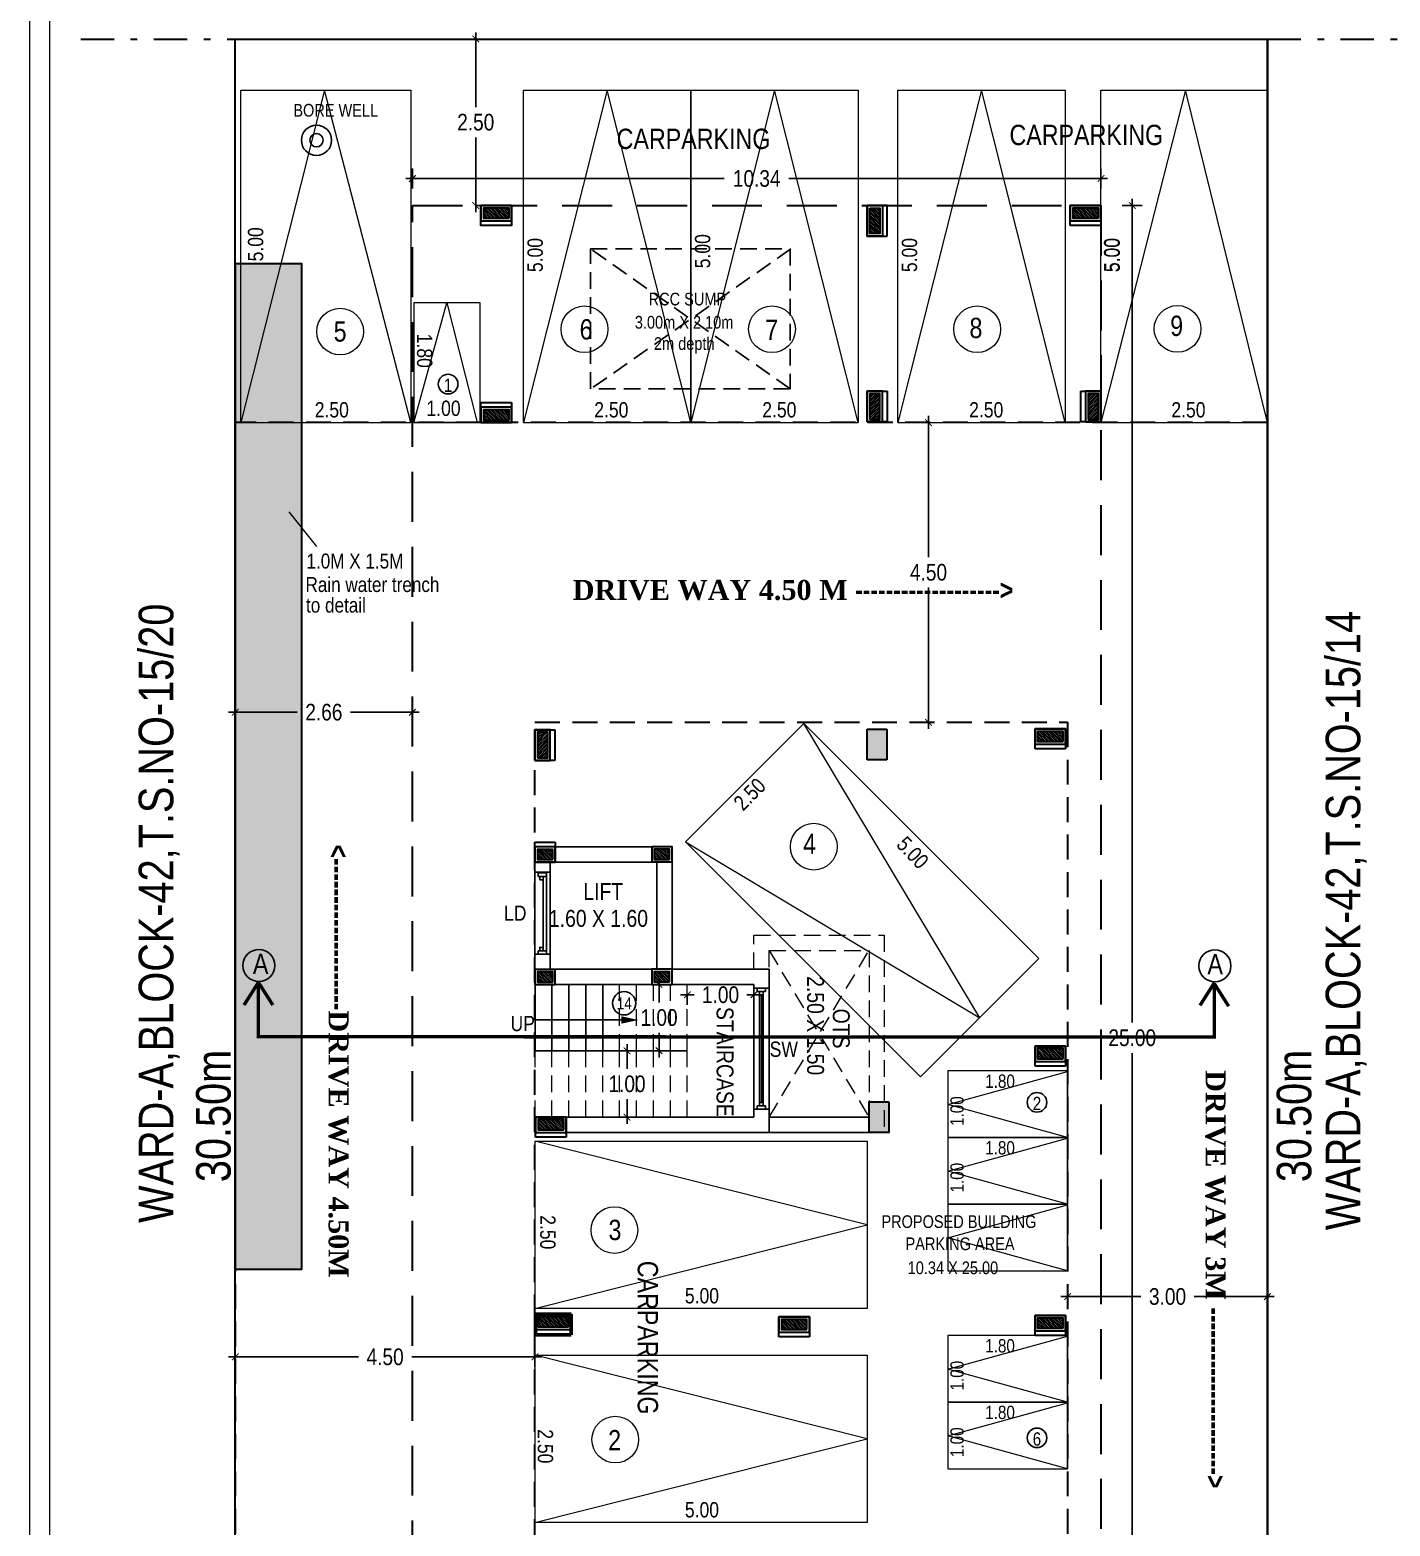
# Model space of a CAD drawing. Header units: metres. Extents: x 826 to 1433, y -826 to -586.
# Drawn here: x 1244.99 to 1265.41, y -811.96 to -789.49 of the extents above; entities that cross this region are included whole.
import ezdxf
from ezdxf.enums import TextEntityAlignment as Align

# ---------------------------------------------------------------- set-up
doc = ezdxf.new("R2010")
doc.units = ezdxf.units.M
for name, pattern in [('_AEC_GRIPS_LT_DASHDOT', [1, 0.5, -0.25, 0, -0.25]), ('CENTER', [2, 1.25, -0.25, 0.25, -0.25]), ('DASHED2', [0.375, 0.25, -0.125]), ('HIDDEN', [0.375, 0.25, -0.125])]:
    doc.linetypes.add(name, pattern=pattern)
for name, color, linetype, lineweight in [('_0', 7, 'Continuous', 5), ('FLOOR-STILT', 7, 'Continuous', 50), ('furn', 253, 'Continuous', 15), ('text', 7, 'Continuous', 25)]:
    doc.layers.add(name, color=color, linetype=linetype, lineweight=lineweight)
for name, color, linetype in [('col', 7, 'Continuous'), ('COLUMN', 255, 'Continuous'), ('wall', 2, 'Continuous')]:
    doc.layers.add(name, color=color, linetype=linetype)
doc.styles.get("Standard").update_dxf_attribs({"font": 'swissck.ttf'})
doc.styles.add('STYLE1', font='swissck.ttf', dxfattribs={"height": 0.3})
doc.styles.add('style5', font='swissck.ttf', dxfattribs={"height": 0.25})
doc.dimstyles.new('site plan', dxfattribs={"dimscale": 0, "dimtxt": 0.25, "dimasz": 0.1, "dimexe": 0.15, "dimexo": 0.5, "dimgap": 0.1, "dimtad": 0, "dimtih": 1, "dimtoh": 1, "dimzin": 0, "dimdsep": 46, "dimtxsty": 'style5', "dimblk": 'ARCHTICK', "dimcen": 0.09375, "dimdle": 0.1, "dimadec": 0, "dimazin": 0, "dimtfac": 1, "dimtofl": 0, "dimtmove": 2, "dimatfit": 3, "dimfxl": 0, "dimtolj": 1, "dimtzin": 0, "dimarcsym": 0})
doc.dimstyles.get("Standard").update_dxf_attribs({"dimtxt": 0.18, "dimasz": 0.18, "dimexe": 0.18, "dimexo": 0.0625, "dimgap": 0.09, "dimtad": 0, "dimtih": 1, "dimtoh": 1, "dimdec": 4, "dimzin": 0, "dimdsep": 46, "dimtxsty": 'Standard', "dimcen": 0.09, "dimadec": 0, "dimazin": 0, "dimtfac": 1, "dimtdec": 4, "dimtofl": 0, "dimtmove": 0, "dimatfit": 3, "dimfxl": 0, "dimtolj": 1, "dimtzin": 0, "dimarcsym": 0})

# ---------------------------------------------------------------- blocks, each defined once
blk = doc.blocks.new('_ArchTick')
at = {"color": 0, "lineweight": 0, "const_width": 0.15}
blk.add_lwpolyline([(-0.5, -0.5), (0.5, 0.5)], dxfattribs=at)
blk = doc.blocks.new('*D136')
at = {"layer": '_0', "color": 0, "lineweight": -2, "ltscale": 3}
for p, q in [((1254.434, -803.73), (1254.434, -804.099)), ((1254.434, -804.925), (1254.434, -804.556)), ((1254.434, -804.825), (1254.584, -804.825))]:
    blk.add_line(p, q, dxfattribs=at)
at = {"layer": '_0', "color": 0, "linetype": 'Continuous', "lineweight": -2, "ltscale": 3}
blk.add_line((1254.434, -803.83), (1254.584, -803.83), dxfattribs=at)
at = {"layer": 'DEFPOINTS', "color": 0, "ltscale": 3}
for p in [(1254.35, -803.83), (1254.434, -803.83), (1254.35, -804.825)]:
    blk.add_point(p, dxfattribs=at)
at = {"layer": '_0', "color": 0, "lineweight": -2, "ltscale": 3, "xscale": 0.1, "yscale": 0.1, "zscale": 0.1}
for p, rotation in [((1254.434, -803.83), 90), ((1254.434, -804.825), 270)]:
    blk.add_blockref('_ArchTick', p, dxfattribs=dict(at, rotation=rotation))
at = {"layer": '_0', "color": 0, "ltscale": 3, "insert": (1254.434, -804.328), "char_height": 0.25, "attachment_point": 5, "style": 'style5'}
blk.add_mtext('\\A1;1.00', dxfattribs=at)
blk = doc.blocks.new('*D137')
at = {"layer": '_0', "color": 0, "linetype": 'Continuous', "lineweight": -2, "ltscale": 3}
blk.add_line((1253.953, -804.825), (1253.803, -804.825), dxfattribs=at)
at = {"layer": '_0', "color": 0, "lineweight": -2, "ltscale": 3}
for p, q in [((1253.953, -804.725), (1253.953, -805.095)), ((1253.953, -805.921), (1253.953, -805.552)), ((1253.953, -805.821), (1253.803, -805.821))]:
    blk.add_line(p, q, dxfattribs=at)
at = {"layer": 'DEFPOINTS', "color": 0, "ltscale": 3}
for p in [(1253.953, -804.825), (1254.096, -804.825), (1254.096, -805.821)]:
    blk.add_point(p, dxfattribs=at)
at = {"layer": '_0', "color": 0, "lineweight": -2, "ltscale": 3, "xscale": 0.1, "yscale": 0.1, "zscale": 0.1}
for p, rotation in [((1253.953, -804.825), 90), ((1253.953, -805.821), 270)]:
    blk.add_blockref('_ArchTick', p, dxfattribs=dict(at, rotation=rotation))
at = {"layer": '_0', "color": 0, "ltscale": 3, "insert": (1253.953, -805.323), "char_height": 0.25, "attachment_point": 5, "style": 'style5'}
blk.add_mtext('\\A1;1.00', dxfattribs=at)
blk = doc.blocks.new('*D138')
at = {"layer": '_0', "color": 0, "lineweight": -2, "ltscale": 3}
for p, q in [((1254.758, -803.985), (1254.963, -803.985)), ((1254.858, -803.985), (1254.858, -804.135)), ((1255.957, -803.985), (1255.752, -803.985))]:
    blk.add_line(p, q, dxfattribs=at)
at = {"layer": '_0', "color": 0, "linetype": 'Continuous', "lineweight": -2, "ltscale": 3}
blk.add_line((1255.857, -803.985), (1255.857, -804.135), dxfattribs=at)
at = {"layer": 'DEFPOINTS', "color": 0, "ltscale": 3}
for p in [(1254.858, -803.83), (1255.857, -803.83), (1255.857, -803.985)]:
    blk.add_point(p, dxfattribs=at)
at = {"layer": '_0', "color": 0, "lineweight": -2, "ltscale": 3, "xscale": 0.1, "yscale": 0.1, "zscale": 0.1, "rotation": 180}
blk.add_blockref('_ArchTick', (1254.858, -803.985), dxfattribs=at)
at = {"layer": '_0', "color": 0, "lineweight": -2, "ltscale": 3, "xscale": 0.1, "yscale": 0.1, "zscale": 0.1}
blk.add_blockref('_ArchTick', (1255.857, -803.985), dxfattribs=at)
at = {"layer": '_0', "color": 0, "ltscale": 3, "insert": (1255.357, -803.985), "char_height": 0.25, "attachment_point": 5, "style": 'style5'}
blk.add_mtext('\\A1;1.00', dxfattribs=at)
blk = doc.blocks.new('*D139')
at = {"layer": '_0', "color": 0, "lineweight": -2, "ltscale": 3}
for p, q in [((1250.73, -791.877), (1250.73, -791.577)), ((1250.63, -791.727), (1255.414, -791.727)), ((1261.17, -791.727), (1256.385, -791.727))]:
    blk.add_line(p, q, dxfattribs=at)
at = {"layer": '_0', "color": 0, "linetype": 'Continuous', "lineweight": -2, "ltscale": 3}
blk.add_line((1261.07, -791.877), (1261.07, -791.577), dxfattribs=at)
at = {"layer": 'DEFPOINTS', "color": 0, "ltscale": 3}
for p in [(1261.07, -791.727), (1250.73, -792.131), (1261.07, -792.131)]:
    blk.add_point(p, dxfattribs=at)
at = {"layer": '_0', "color": 0, "lineweight": -2, "ltscale": 3, "xscale": 0.1, "yscale": 0.1, "zscale": 0.1, "rotation": 180}
blk.add_blockref('_ArchTick', (1250.73, -791.727), dxfattribs=at)
at = {"layer": '_0', "color": 0, "lineweight": -2, "ltscale": 3, "xscale": 0.1, "yscale": 0.1, "zscale": 0.1}
blk.add_blockref('_ArchTick', (1261.07, -791.727), dxfattribs=at)
at = {"layer": '_0', "color": 0, "ltscale": 3, "insert": (1255.9, -791.727), "char_height": 0.25, "attachment_point": 5, "style": 'style5'}
blk.add_mtext('\\A1;10.34', dxfattribs=at)
blk = doc.blocks.new('*D140')
at = {"layer": '_0', "color": 0, "lineweight": -2, "ltscale": 3}
for p, q in [((1251.681, -789.531), (1251.681, -790.652)), ((1251.681, -792.231), (1251.681, -791.11)), ((1251.681, -792.131), (1251.831, -792.131))]:
    blk.add_line(p, q, dxfattribs=at)
at = {"layer": '_0', "color": 0, "linetype": 'Continuous', "lineweight": -2, "ltscale": 3}
blk.add_line((1251.681, -789.631), (1251.831, -789.631), dxfattribs=at)
at = {"layer": 'DEFPOINTS', "color": 0, "ltscale": 3}
for p in [(1251.608, -789.631), (1251.681, -789.631), (1251.608, -792.131)]:
    blk.add_point(p, dxfattribs=at)
at = {"layer": '_0', "color": 0, "lineweight": -2, "ltscale": 3, "xscale": 0.1, "yscale": 0.1, "zscale": 0.1}
for p, rotation in [((1251.681, -789.631), 90), ((1251.681, -792.131), 270)]:
    blk.add_blockref('_ArchTick', p, dxfattribs=dict(at, rotation=rotation))
at = {"layer": '_0', "color": 0, "ltscale": 3, "insert": (1251.681, -790.881), "char_height": 0.25, "attachment_point": 5, "style": 'style5'}
blk.add_mtext('\\A1;2.50', dxfattribs=at)
blk = doc.blocks.new('*D141')
at = {"layer": '_0', "color": 0, "lineweight": -2, "ltscale": 3}
for p, q in [((1261.39, -792.131), (1261.69, -792.131)), ((1261.54, -792.031), (1261.54, -804.402)), ((1261.54, -817.231), (1261.54, -804.86))]:
    blk.add_line(p, q, dxfattribs=at)
at = {"layer": '_0', "color": 0, "linetype": 'Continuous', "lineweight": -2, "ltscale": 3}
blk.add_line((1261.39, -817.131), (1261.69, -817.131), dxfattribs=at)
at = {"layer": 'DEFPOINTS', "color": 0, "ltscale": 3}
for p in [(1261.07, -792.131), (1261.07, -817.131), (1261.54, -817.131)]:
    blk.add_point(p, dxfattribs=at)
at = {"layer": '_0', "color": 0, "lineweight": -2, "ltscale": 3, "xscale": 0.1, "yscale": 0.1, "zscale": 0.1}
for p, rotation in [((1261.54, -792.131), 90), ((1261.54, -817.131), 270)]:
    blk.add_blockref('_ArchTick', p, dxfattribs=dict(at, rotation=rotation))
at = {"layer": '_0', "color": 0, "ltscale": 3, "insert": (1261.54, -804.631), "char_height": 0.25, "attachment_point": 5, "style": 'style5'}
blk.add_mtext('\\A1;25.00', dxfattribs=at)
blk = doc.blocks.new('*D142')
at = {"layer": '_0', "color": 0, "linetype": 'Continuous', "lineweight": -2, "ltscale": 3}
blk.add_line((1258.48, -795.391), (1258.33, -795.391), dxfattribs=at)
at = {"layer": '_0', "color": 0, "lineweight": -2, "ltscale": 3}
for p, q in [((1258.48, -795.291), (1258.48, -797.413)), ((1258.48, -799.991), (1258.48, -797.87)), ((1258.48, -799.891), (1258.33, -799.891))]:
    blk.add_line(p, q, dxfattribs=at)
at = {"layer": 'DEFPOINTS', "color": 0, "ltscale": 3}
for p in [(1258.48, -795.391), (1258.621, -795.391), (1258.621, -799.891)]:
    blk.add_point(p, dxfattribs=at)
at = {"layer": '_0', "color": 0, "lineweight": -2, "ltscale": 3, "xscale": 0.1, "yscale": 0.1, "zscale": 0.1}
for p, rotation in [((1258.48, -795.391), 90), ((1258.48, -799.891), 270)]:
    blk.add_blockref('_ArchTick', p, dxfattribs=dict(at, rotation=rotation))
at = {"layer": '_0', "color": 0, "ltscale": 3, "insert": (1258.48, -797.641), "char_height": 0.25, "attachment_point": 5, "style": 'style5'}
blk.add_mtext('\\A1;4.50', dxfattribs=at)
blk = doc.blocks.new('*D143')
at = {"layer": '_0', "color": 0, "lineweight": -2, "ltscale": 3}
for p, q in [((1248.07, -809.573), (1248.07, -809.273)), ((1247.97, -809.423), (1249.919, -809.423)), ((1252.67, -809.423), (1250.72, -809.423))]:
    blk.add_line(p, q, dxfattribs=at)
at = {"layer": '_0', "color": 0, "linetype": 'Continuous', "lineweight": -2, "ltscale": 3}
blk.add_line((1252.57, -809.573), (1252.57, -809.273), dxfattribs=at)
at = {"layer": 'DEFPOINTS', "color": 0, "ltscale": 3}
for p in [(1252.57, -809.423), (1248.07, -810.22), (1252.57, -810.22)]:
    blk.add_point(p, dxfattribs=at)
at = {"layer": '_0', "color": 0, "lineweight": -2, "ltscale": 3, "xscale": 0.1, "yscale": 0.1, "zscale": 0.1, "rotation": 180}
blk.add_blockref('_ArchTick', (1248.07, -809.423), dxfattribs=at)
at = {"layer": '_0', "color": 0, "lineweight": -2, "ltscale": 3, "xscale": 0.1, "yscale": 0.1, "zscale": 0.1}
blk.add_blockref('_ArchTick', (1252.57, -809.423), dxfattribs=at)
at = {"layer": '_0', "color": 0, "ltscale": 3, "insert": (1250.32, -809.423), "char_height": 0.25, "attachment_point": 5, "style": 'style5'}
blk.add_mtext('\\A1;4.50', dxfattribs=at)
blk = doc.blocks.new('*D144')
at = {"layer": '_0', "color": 0, "lineweight": -2, "ltscale": 3}
for p, q in [((1260.57, -808.367), (1260.57, -808.667)), ((1260.47, -808.517), (1261.671, -808.517)), ((1263.67, -808.517), (1262.468, -808.517))]:
    blk.add_line(p, q, dxfattribs=at)
at = {"layer": '_0', "color": 0, "linetype": 'Continuous', "lineweight": -2, "ltscale": 3}
blk.add_line((1263.57, -808.367), (1263.57, -808.667), dxfattribs=at)
at = {"layer": 'DEFPOINTS', "color": 0, "ltscale": 3}
for p in [(1260.57, -808.086), (1263.57, -808.086), (1263.57, -808.517)]:
    blk.add_point(p, dxfattribs=at)
at = {"layer": '_0', "color": 0, "lineweight": -2, "ltscale": 3, "xscale": 0.1, "yscale": 0.1, "zscale": 0.1, "rotation": 180}
blk.add_blockref('_ArchTick', (1260.57, -808.517), dxfattribs=at)
at = {"layer": '_0', "color": 0, "lineweight": -2, "ltscale": 3, "xscale": 0.1, "yscale": 0.1, "zscale": 0.1}
blk.add_blockref('_ArchTick', (1263.57, -808.517), dxfattribs=at)
at = {"layer": '_0', "color": 0, "ltscale": 3, "insert": (1262.07, -808.517), "char_height": 0.25, "attachment_point": 5, "style": 'style5'}
blk.add_mtext('\\A1;3.00', dxfattribs=at)
blk = doc.blocks.new('*D145')
at = {"layer": '_0', "color": 0, "linetype": 'Continuous', "lineweight": -2, "ltscale": 3}
blk.add_line((1248.07, -799.741), (1248.07, -799.591), dxfattribs=at)
at = {"layer": '_0', "color": 0, "lineweight": -2, "ltscale": 3}
for p, q in [((1250.73, -799.741), (1250.73, -799.591)), ((1247.97, -799.741), (1249, -799.741)), ((1250.83, -799.741), (1249.799, -799.741))]:
    blk.add_line(p, q, dxfattribs=at)
at = {"layer": 'DEFPOINTS', "color": 0, "ltscale": 3}
for p in [(1248.07, -799.741), (1248.07, -799.885), (1250.73, -799.885)]:
    blk.add_point(p, dxfattribs=at)
at = {"layer": '_0', "color": 0, "lineweight": -2, "ltscale": 3, "xscale": 0.1, "yscale": 0.1, "zscale": 0.1, "rotation": 180}
blk.add_blockref('_ArchTick', (1248.07, -799.741), dxfattribs=at)
at = {"layer": '_0', "color": 0, "lineweight": -2, "ltscale": 3, "xscale": 0.1, "yscale": 0.1, "zscale": 0.1}
blk.add_blockref('_ArchTick', (1250.73, -799.741), dxfattribs=at)
at = {"layer": '_0', "color": 0, "ltscale": 3, "insert": (1249.4, -799.741), "char_height": 0.25, "attachment_point": 5, "style": 'style5'}
blk.add_mtext('\\A1;2.66', dxfattribs=at)

msp = doc.modelspace()

# ---------------------------------------------------------------- hatches: boundary and pattern name
at = {"lineweight": 18}
h = msp.add_hatch(dxfattribs=at)
h.set_pattern_fill('ANSI31', scale=0.153333, angle=90, style=0)
h.set_pattern_definition([(135, (1517.012007, -807.25663), (-0.01355288, -0.01355288), [])])
h.paths.add_polyline_path([(1252.18144, -792.32285), (1252.18144, -792.16951), (1251.79811, -792.16951), (1251.79811, -792.32285)])
h = msp.add_hatch(dxfattribs=at)
h.set_pattern_fill('ANSI31', scale=6, style=0)
h.set_pattern_definition([(315, (1242.664324, -527.338959), (-0.01355288, -0.01355288), [])])
h.paths.add_polyline_path([(1257.59811, -792.16952), (1257.75144, -792.16952), (1257.75144, -792.55286), (1257.59811, -792.55286)])
h = msp.add_hatch(dxfattribs=at)
h.set_pattern_fill('ANSI31', scale=0.153333, angle=90, style=0)
h.set_pattern_definition([(135, (1525.86178, -807.25663), (-0.01355288, -0.01355288), [])])
h.paths.add_polyline_path([(1261.03121, -792.32285), (1261.03121, -792.16951), (1260.64788, -792.16951), (1260.64788, -792.32285)])
at = {"ltscale": 3}
h = msp.add_hatch(dxfattribs=at)
h.set_pattern_fill('HONEY', scale=0.05)
h.set_pattern_definition([(0, (544.21507, -66.40523), (0.238125, 0.137481532), [0.15875, -0.3175]), (120, (544.21507, -66.40523), (-0.238125, 0.137481533), [0.15875, -0.3175]), (60, (544.21507, -66.40523), (5e-10, 0.274963065), [-0.3175, 0.15875])])
h.paths.add_polyline_path([(1249.07013, -793.00486), (1248.07013, -793.00486), (1248.07013, -808.10626), (1249.07013, -808.10626)])
at = {"lineweight": 18}
h = msp.add_hatch(dxfattribs=at)
h.set_pattern_fill('ANSI31', scale=0.153333, style=0)
h.set_pattern_definition([(45, (1242.664324, -1060.1734), (-0.01355288, 0.01355288), [])])
h.paths.add_polyline_path([(1257.59811, -795.34283), (1257.75144, -795.34283), (1257.75144, -794.9595), (1257.59811, -794.9595)])
h = msp.add_hatch(dxfattribs=at)
h.set_pattern_fill('ANSI31', scale=0.153333, style=0)
h.set_pattern_definition([(45, (1245.944109, -1060.1734), (-0.01355288, 0.01355288), [])])
h.paths.add_polyline_path([(1260.87789, -795.34283), (1261.03123, -795.34283), (1261.03123, -794.9595), (1260.87789, -794.9595)])
h = msp.add_hatch(dxfattribs=at)
h.set_pattern_fill('ANSI31', scale=0.153333, angle=90, style=0)
h.set_pattern_definition([(135, (1517.012007, -810.28663), (-0.01355288, -0.01355288), [])])
h.paths.add_polyline_path([(1252.18144, -795.35285), (1252.18144, -795.19951), (1251.79811, -795.19951), (1251.79811, -795.35285)])
h = msp.add_hatch(dxfattribs=at)
h.set_pattern_fill('ANSI31', scale=0.153333, style=0)
h.set_pattern_definition([(45, (1237.674196, -1065.256638), (-0.01355288, 0.01355288), [])])
h.paths.add_polyline_path([(1252.60798, -800.42607), (1252.76131, -800.42607), (1252.76131, -800.04274), (1252.60798, -800.04274)])
h = msp.add_hatch(dxfattribs=at)
h.set_pattern_fill('ANSI31', scale=0.153333, angle=90, style=0)
h.set_pattern_definition([(135, (1525.331995, -815.11663), (-0.01355288, -0.01355288), [])])
h.paths.add_polyline_path([(1260.50143, -800.18285), (1260.50143, -800.02951), (1260.1181, -800.02951), (1260.1181, -800.18285)])
h = msp.add_hatch(dxfattribs=at)
h.set_pattern_fill('ANSI31', scale=0.1524, angle=90, style=0)
h.set_pattern_definition([(135, (1516.054906, -816.795967), (-0.0134703842, -0.0134703842), [])])
h.paths.add_polyline_path([(1252.60775, -801.95308), (1252.83635, -801.95308), (1252.83635, -801.80068), (1252.60775, -801.80068)])
h = msp.add_hatch(dxfattribs=at)
h.set_pattern_fill('ANSI31', scale=0.1524, angle=90, style=0)
h.set_pattern_definition([(135, (1517.810116, -816.79456), (-0.0134703842, -0.0134703842), [])])
h.paths.add_polyline_path([(1254.36296, -801.95168), (1254.59156, -801.95168), (1254.59156, -801.79928), (1254.36296, -801.79928)])
h = msp.add_hatch(dxfattribs=at)
h.set_pattern_fill('ANSI31', scale=0.1524, angle=90, style=0)
h.set_pattern_definition([(135, (1516.0549, -818.635974), (-0.0134703842, -0.0134703842), [])])
h.paths.add_polyline_path([(1252.60775, -803.79309), (1252.83635, -803.79309), (1252.83635, -803.64069), (1252.60775, -803.64069)])
h = msp.add_hatch(dxfattribs=at)
h.set_pattern_fill('ANSI31', scale=0.1524, angle=90, style=0)
h.set_pattern_definition([(135, (1517.81011, -818.634567), (-0.0134703842, -0.0134703842), [])])
h.paths.add_polyline_path([(1254.36296, -803.79168), (1254.59156, -803.79168), (1254.59156, -803.63928), (1254.36296, -803.63928)])
h = msp.add_hatch(dxfattribs=at)
h.set_pattern_fill('ANSI31', scale=0.153333, angle=90, style=0)
h.set_pattern_definition([(135, (1525.331995, -819.88063), (-0.01355288, -0.01355288), [])])
h.paths.add_polyline_path([(1260.50143, -804.94685), (1260.50143, -804.79351), (1260.1181, -804.79351), (1260.1181, -804.94685)])
h = msp.add_hatch(dxfattribs=at)
h.set_pattern_fill('ANSI31', scale=0.153333, angle=90, style=0)
h.set_pattern_definition([(135, (1517.832017, -820.946642), (-0.01355288, -0.01355288), [])])
h.paths.add_polyline_path([(1253.00145, -806.01286), (1253.00145, -805.85952), (1252.61812, -805.85952), (1252.61812, -806.01286)])
h = msp.add_hatch(dxfattribs=at)
h.set_pattern_fill('ANSI31', scale=0.153333, angle=90, style=0)
h.set_pattern_definition([(135, (1517.908683, -823.906642), (-0.01355288, -0.01355288), [])])
h.paths.add_polyline_path([(1252.61812, -808.81952), (1252.61812, -808.97286), (1253.07445, -808.97286), (1253.07445, -808.81952)])
h = msp.add_hatch(dxfattribs=at)
h.set_pattern_fill('ANSI31', scale=0.153333, angle=90, style=0)
h.set_pattern_definition([(135, (1521.485005, -823.946642), (-0.01355288, -0.01355288), [])])
h.paths.add_polyline_path([(1256.65444, -809.01286), (1256.65444, -808.85952), (1256.27111, -808.85952), (1256.27111, -809.01286)])
h = msp.add_hatch(dxfattribs=at)
h.set_pattern_fill('ANSI31', scale=0.153333, angle=90, style=0)
h.set_pattern_definition([(135, (1525.331995, -823.926642), (-0.01355288, -0.01355288), [])])
h.paths.add_polyline_path([(1260.50143, -808.99286), (1260.50143, -808.83952), (1260.1181, -808.83952), (1260.1181, -808.99286)])
at = {"layer": 'COLUMN', "ltscale": 3}
for points in [[(1257.5567, -799.99467), (1257.5567, -800.45466), (1257.8567, -800.45466), (1257.8567, -799.99467)], [(1257.58675, -805.59115), (1257.58675, -806.05114), (1257.88675, -806.05114), (1257.88675, -805.59115)]]:
    msp.add_hatch(color=7, dxfattribs=at).paths.add_polyline_path(points)

# ---------------------------------------------------------------- linework, layer by layer
at = {"color": 7, "linetype": '_AEC_GRIPS_LT_DASHDOT', "lineweight": 30}
for p, q in [((1245.74868, -789.63118), (1248.06977, -789.63118)), ((1263.56978, -789.63118), (1266.27308, -789.63118))]:
    msp.add_line(p, q, dxfattribs=at)
at = {"color": 7, "lineweight": 30, "ltscale": 3}
for p, q in [((1260.60956, -792.13118), (1261.06956, -792.13118)), ((1260.60956, -792.43118), (1260.60956, -792.13118)), ((1261.06956, -792.13118), (1261.06956, -792.43118)), ((1261.06956, -792.43118), (1260.60956, -792.43118)), ((1257.55977, -795.38118), (1257.55977, -794.92118)), ((1257.55977, -794.92118), (1257.85977, -794.92118)), ((1257.85977, -794.92118), (1257.85977, -795.38118)), ((1260.76956, -795.38118), (1260.76956, -794.92118)), ((1260.76956, -794.92118), (1261.06956, -794.92118)), ((1261.06956, -794.92118), (1261.06956, -795.38118)), ((1251.75979, -795.09118), (1252.21979, -795.09118)), ((1251.75979, -795.39118), (1251.75979, -795.09118)), ((1252.21979, -795.09118), (1252.21979, -795.39118)), ((1252.21979, -795.39118), (1251.75979, -795.39118)), ((1257.85977, -795.38118), (1257.55977, -795.38118)), ((1261.06956, -795.38118), (1260.76956, -795.38118)), ((1252.56965, -800.46442), (1252.56965, -800.00442)), ((1252.56965, -800.00442), (1252.86965, -800.00442)), ((1252.86965, -800.00442), (1252.86965, -800.46442)), ((1260.07977, -799.99118), (1260.53977, -799.99118)), ((1260.07977, -800.29118), (1260.07977, -799.99118)), ((1260.53977, -799.99118), (1260.53977, -800.29118)), ((1260.53977, -800.29118), (1260.07977, -800.29118)), ((1252.86965, -800.46442), (1252.56965, -800.46442)), ((1252.56966, -801.69118), (1252.87445, -801.69118)), ((1252.56966, -801.99118), (1252.56966, -801.69118)), ((1252.87445, -801.69118), (1252.87445, -801.99118)), ((1252.87445, -801.99118), (1252.56966, -801.99118)), ((1260.07977, -804.75518), (1260.53977, -804.75518)), ((1260.07977, -805.05518), (1260.07977, -804.75518)), ((1260.53977, -804.75518), (1260.53977, -805.05518)), ((1260.53977, -805.05518), (1260.07977, -805.05518)), ((1252.5798, -805.82119), (1253.0398, -805.82119)), ((1252.5798, -806.12119), (1252.5798, -805.82119)), ((1253.0398, -805.82119), (1253.0398, -806.12119)), ((1253.0398, -806.12119), (1252.5798, -806.12119)), ((1256.23278, -808.82119), (1256.69278, -808.82119)), ((1256.23278, -809.12119), (1256.23278, -808.82119)), ((1256.69278, -808.82119), (1256.69278, -809.12119)), ((1260.07977, -808.80119), (1260.53977, -808.80119)), ((1260.07977, -809.10119), (1260.07977, -808.80119)), ((1260.53977, -808.80119), (1260.53977, -809.10119)), ((1260.53977, -809.10119), (1260.07977, -809.10119)), ((1256.69278, -809.12119), (1256.23278, -809.12119))]:
    msp.add_line(p, q, dxfattribs=at)
at = {"color": 7, "linetype": 'DASHED2'}
for p, q in [((1256.40291, -794.883), (1253.40291, -792.783)), ((1256.41291, -792.783), (1253.41291, -794.883))]:
    msp.add_line(p, q, dxfattribs=at)
at = {"color": 7}
for p, q in [((1252.57105, -802.1452), (1252.79965, -802.1452)), ((1252.80264, -803.3752), (1252.57404, -803.3752)), ((1252.57207, -804.82549), (1252.57207, -803.82978)), ((1252.82607, -804.82549), (1252.82607, -803.82978)), ((1253.08007, -804.82549), (1253.08007, -803.82978)), ((1253.33407, -804.82549), (1253.33407, -803.82978)), ((1253.58807, -804.82549), (1253.58807, -803.82978))]:
    msp.add_line(p, q, dxfattribs=at)
at = {"color": 7, "linetype": 'HIDDEN', "lineweight": 20}
for p, q in [((1256.08677, -803.32118), (1257.58678, -805.82118)), ((1256.08677, -805.82119), (1257.58677, -803.32118)), ((1253.84207, -804.82549), (1253.84207, -803.82978)), ((1254.09607, -804.82549), (1254.09607, -803.82978)), ((1254.35007, -804.82549), (1254.35007, -803.82978)), ((1254.60407, -804.82549), (1254.60407, -803.82978)), ((1254.85807, -804.82549), (1254.85807, -803.82978)), ((1252.57207, -805.82119), (1252.57207, -804.82549)), ((1252.82607, -805.82119), (1252.82607, -804.82549)), ((1253.08007, -805.82119), (1253.08007, -804.82549)), ((1253.33407, -805.82119), (1253.33407, -804.82549)), ((1253.58807, -805.82119), (1253.58807, -804.82549)), ((1253.84207, -805.82119), (1253.84207, -804.82549)), ((1254.09607, -805.82119), (1254.09607, -804.82549)), ((1254.35007, -805.82119), (1254.35007, -804.82549)), ((1254.60407, -805.82119), (1254.60407, -804.82549)), ((1254.85807, -805.82119), (1254.85807, -804.82549))]:
    msp.add_line(p, q, dxfattribs=at)
at = {"color": 7, "ltscale": 3}
for p, q in [((1254.59978, -803.59978), (1256.08677, -803.59978)), ((1256.08677, -803.59978), (1256.08677, -806.05118)), ((1254.59978, -803.82978), (1255.85677, -803.82978)), ((1253.86991, -804.36276), (1252.57207, -804.36276)), ((1252.57207, -804.82549), (1254.85807, -804.82549)), ((1252.5798, -805.82119), (1255.85677, -805.82119)), ((1256.08677, -805.82119), (1257.58677, -805.82119)), ((1252.5798, -806.05119), (1257.58677, -806.05119))]:
    msp.add_line(p, q, dxfattribs=at)
at = {"color": 7, "ltscale": 3, "extrusion": (2e-16, 1, 0)}
for p, q in [((1255.85677, -803.88351), (1256.08537, -803.88351)), ((1255.94482, -803.98573), (1255.99593, -803.98573)), ((1255.85677, -805.70351), (1256.08537, -805.70351)), ((1255.94482, -805.60129), (1255.99593, -805.60129))]:
    msp.add_line(p, q, dxfattribs=at)
at = {"color": 7, "ltscale": 3, "extrusion": (-1, 2e-16, 0)}
msp.add_line((1255.97037, -803.98573), (1255.97037, -805.60129), dxfattribs=at)
at = {"color": 7, "linetype": 'HIDDEN', "lineweight": 30, "ltscale": 3}
msp.add_lwpolyline([(1248.06977, -820.13118), (1248.06977, -789.63118), (1263.56977, -789.63118), (1263.56977, -820.13118)], close=True, dxfattribs=at)
at = {"color": 1, "lineweight": 30}
msp.add_lwpolyline([(1248.06977, -820.13119), (1248.06977, -789.63119), (1263.56977, -789.63119), (1263.56977, -820.13119)], close=True, dxfattribs=at)
at = {"color": 7, "linetype": 'DASHED2', "lineweight": 30, "ltscale": 3}
msp.add_lwpolyline([(1250.72976, -792.13118), (1261.06976, -792.13118), (1261.06976, -817.13118), (1250.72976, -817.13118)], close=True, dxfattribs=at)
at = {"color": 7, "lineweight": 30}
for points in [[(1252.21977, -792.36118), (1252.21977, -792.13118), (1251.75977, -792.13118), (1251.75977, -792.36118)], [(1252.18144, -792.32285), (1252.18144, -792.16951), (1251.79811, -792.16951), (1251.79811, -792.32285)], [(1257.55977, -792.13119), (1257.78977, -792.13119), (1257.78977, -792.59119), (1257.55977, -792.59119)], [(1257.59811, -792.16952), (1257.75144, -792.16952), (1257.75144, -792.55286), (1257.59811, -792.55286)], [(1261.06955, -792.36118), (1261.06955, -792.13118), (1260.60955, -792.13118), (1260.60955, -792.36118)], [(1261.03121, -792.32285), (1261.03121, -792.16951), (1260.64788, -792.16951), (1260.64788, -792.32285)], [(1257.55977, -795.38117), (1257.78977, -795.38117), (1257.78977, -794.92117), (1257.55977, -794.92117)], [(1260.83956, -795.38117), (1261.06956, -795.38117), (1261.06956, -794.92117), (1260.83956, -794.92117)], [(1252.21977, -795.39118), (1252.21977, -795.16118), (1251.75977, -795.16118), (1251.75977, -795.39118)], [(1257.59811, -795.34283), (1257.75144, -795.34283), (1257.75144, -794.9595), (1257.59811, -794.9595)], [(1260.87789, -795.34283), (1261.03123, -795.34283), (1261.03123, -794.9595), (1260.87789, -794.9595)], [(1252.18144, -795.35285), (1252.18144, -795.19951), (1251.79811, -795.19951), (1251.79811, -795.35285)], [(1252.56965, -800.46441), (1252.79965, -800.46441), (1252.79965, -800.00441), (1252.56965, -800.00441)], [(1252.60798, -800.42607), (1252.76131, -800.42607), (1252.76131, -800.04274), (1252.60798, -800.04274)], [(1260.53976, -800.22118), (1260.53976, -799.99118), (1260.07976, -799.99118), (1260.07976, -800.22118)], [(1260.50143, -800.18285), (1260.50143, -800.02951), (1260.1181, -800.02951), (1260.1181, -800.18285)], [(1252.87445, -801.99118), (1252.87445, -801.76258), (1252.56965, -801.76258), (1252.56965, -801.99118)], [(1252.83635, -801.95308), (1252.83635, -801.80068), (1252.60775, -801.80068), (1252.60775, -801.95308)], [(1254.62966, -801.98978), (1254.62966, -801.76118), (1254.32486, -801.76118), (1254.32486, -801.98978)], [(1254.59156, -801.95168), (1254.59156, -801.79928), (1254.36296, -801.79928), (1254.36296, -801.95168)], [(1252.87445, -803.83119), (1252.87445, -803.60259), (1252.56965, -803.60259), (1252.56965, -803.83119)], [(1252.83635, -803.79309), (1252.83635, -803.64069), (1252.60775, -803.64069), (1252.60775, -803.79309)], [(1254.62966, -803.82978), (1254.62966, -803.60118), (1254.32486, -803.60118), (1254.32486, -803.82978)], [(1254.59156, -803.79168), (1254.59156, -803.63928), (1254.36296, -803.63928), (1254.36296, -803.79168)], [(1260.53976, -804.98518), (1260.53976, -804.75518), (1260.07976, -804.75518), (1260.07976, -804.98518)], [(1260.50143, -804.94685), (1260.50143, -804.79351), (1260.1181, -804.79351), (1260.1181, -804.94685)], [(1253.03978, -806.05119), (1253.03978, -805.82119), (1252.57978, -805.82119), (1252.57978, -806.05119)], [(1253.00145, -806.01286), (1253.00145, -805.85952), (1252.61812, -805.85952), (1252.61812, -806.01286)], [(1253.11278, -809.01119), (1253.11278, -808.78119), (1252.57978, -808.78119), (1252.57978, -809.01119)], [(1253.07445, -808.97286), (1253.07445, -808.81952), (1252.61812, -808.81952), (1252.61812, -808.97286)], [(1256.69277, -809.05119), (1256.69277, -808.82119), (1256.23277, -808.82119), (1256.23277, -809.05119)], [(1256.65444, -809.01286), (1256.65444, -808.85952), (1256.27111, -808.85952), (1256.27111, -809.01286)], [(1260.53976, -809.03119), (1260.53976, -808.80119), (1260.07976, -808.80119), (1260.07976, -809.03119)], [(1260.50143, -808.99286), (1260.50143, -808.83952), (1260.1181, -808.83952), (1260.1181, -808.99286)]]:
    msp.add_lwpolyline(points, close=True, dxfattribs=at)
at = {"color": 7, "lineweight": 30, "ltscale": 3}
for points in [[(1251.75979, -792.13118), (1252.21979, -792.13118), (1252.21979, -792.43118), (1251.75979, -792.43118)], [(1257.85977, -792.59118), (1257.85977, -792.13118), (1257.55977, -792.13118), (1257.55977, -792.59118)], [(1248.07013, -808.10626), (1249.07013, -808.10626), (1249.07013, -793.00486), (1248.07013, -793.00486)], [(1257.88677, -805.59119), (1257.88677, -806.05119), (1257.58677, -806.05119), (1257.58677, -805.59119)]]:
    msp.add_lwpolyline(points, close=True, dxfattribs=at)
at = {"color": 7, "linetype": 'DASHED2'}
msp.add_lwpolyline([(1256.40291, -792.783), (1256.40291, -794.883), (1253.40291, -794.883), (1253.40291, -792.783)], close=True, dxfattribs=at)
at = {"color": 7, "linetype": 'HIDDEN', "lineweight": 30, "ltscale": 1.5}
msp.add_lwpolyline([(1252.56965, -799.89118), (1260.56977, -799.89118), (1260.56978, -820.11118), (1263.56978, -820.11118), (1263.56977, -795.39118), (1248.06977, -795.39118), (1248.06977, -820.11118), (1252.56965, -820.11118)], close=True, dxfattribs=at)
at = {"color": 7, "ltscale": 3}
for points in [[(1252.56965, -801.76258), (1254.62966, -801.76258), (1254.62966, -803.82978), (1252.56965, -803.82978)], [(1252.79965, -801.99258), (1254.39966, -801.99258), (1254.39966, -803.59978), (1252.79965, -803.59978)], [(1255.90649, -803.93462), (1256.03426, -803.93462), (1256.03426, -803.88351), (1255.90649, -803.88351)], [(1255.94482, -803.93462), (1255.99593, -803.93462), (1255.99593, -805.6524), (1255.94482, -805.6524)], [(1255.90649, -805.6524), (1256.03426, -805.6524), (1256.03426, -805.70351), (1255.90649, -805.70351)]]:
    msp.add_lwpolyline(points, close=True, dxfattribs=at)
at = {"color": 7}
for points in [[(1252.61779, -802.206), (1252.61779, -802.1552), (1252.74479, -802.1552), (1252.74479, -802.206)], [(1252.64319, -802.206), (1252.64319, -802.2568), (1252.69399, -802.2568), (1252.69399, -802.206)], [(1252.61779, -803.3244), (1252.61779, -803.3752), (1252.74479, -803.3752), (1252.74479, -803.3244)], [(1252.64319, -803.3244), (1252.64319, -803.2736), (1252.69399, -803.2736), (1252.69399, -803.3244)]]:
    msp.add_lwpolyline(points, close=True, dxfattribs=at)
msp.add_lwpolyline([(1252.74479, -803.3752), (1252.74479, -802.206), (1252.69399, -802.206), (1252.69399, -803.3244)], dxfattribs=at)
at = {"color": 7, "linetype": 'HIDDEN', "lineweight": 20}
msp.add_lwpolyline([(1255.85677, -803.59978), (1255.85677, -803.09118), (1257.81677, -803.09118), (1257.81677, -806.05118), (1255.85677, -806.05118)], dxfattribs=at)
msp.add_lwpolyline([(1256.08677, -803.32118), (1257.58677, -803.32118), (1257.58677, -805.82118), (1256.08677, -805.82118)], close=True, dxfattribs=at)
at = {"color": 7, "ltscale": 3}
msp.add_lwpolyline([(1255.85677, -805.82119), (1255.85677, -803.82978)], dxfattribs=at)
msp.add_lwpolyline([(1253.86991, -804.36276, 0.11, 0, 0), (1254.12391, -804.36276, 0, 0, 0)], format="xyseb", dxfattribs=at)
for centre, radius in [((1249.28977, -791.15118), 0.2267), ((1249.28977, -791.15118), 0.0995), ((1253.90885, -804.11187), 0.17495)]:
    msp.add_circle(centre, radius, dxfattribs=at)
at = {"layer": '_0', "color": 7, "ltscale": 3}
for points in [[(1244.98607, -764.81279), (1348.91738, -764.81279), (1348.91738, -825.60053), (1244.98607, -825.60053)], [(1245.28607, -765.11279), (1348.61738, -765.11279), (1348.61738, -825.30053), (1245.28607, -825.30053)]]:
    msp.add_lwpolyline(points, close=True, dxfattribs=at)
at = {"layer": 'col', "color": 7, "lineweight": 60}
for p, q in [((1252.57978, -808.78119), (1253.11278, -808.78119)), ((1252.57978, -809.09119), (1252.57978, -808.78119)), ((1253.11278, -808.78119), (1253.11278, -809.09119)), ((1253.11278, -809.09119), (1252.57978, -809.09119))]:
    msp.add_line(p, q, dxfattribs=at)
at = {"layer": 'COLUMN', "color": 7, "lineweight": 30, "ltscale": 3}
for p, q in [((1257.5567, -800.45467), (1257.5567, -799.99467)), ((1257.5567, -799.99467), (1257.8567, -799.99467)), ((1257.5567, -800.45467), (1257.5567, -799.99467)), ((1257.5567, -799.99467), (1257.8567, -799.99467)), ((1257.8567, -799.99467), (1257.8567, -800.45467)), ((1257.8567, -799.99467), (1257.8567, -800.45467)), ((1257.8567, -800.45467), (1257.5567, -800.45467)), ((1257.8567, -800.45467), (1257.5567, -800.45467))]:
    msp.add_line(p, q, dxfattribs=at)
at = {"layer": 'FLOOR-STILT', "color": 6, "lineweight": 30}
msp.add_line((1248.06977, -820.13118), (1248.06977, -789.63118), dxfattribs=at)
at = {"layer": 'FLOOR-STILT', "color": 3, "lineweight": 30, "ltscale": 3}
msp.add_line((1248.06977, -789.63118), (1263.56977, -789.63118), dxfattribs=at)
at = {"layer": 'FLOOR-STILT', "color": 2, "lineweight": 30}
msp.add_line((1263.56977, -820.13117), (1263.56978, -789.63118), dxfattribs=at)
at = {"layer": 'FLOOR-STILT', "color": 7, "lineweight": 30}
msp.add_lwpolyline([(1248.06977, -820.13118), (1248.06977, -789.63118), (1263.56977, -789.63118), (1263.56977, -820.13118)], close=True, dxfattribs=at)
at = {"layer": 'furn', "color": 7}
for points in [[(1248.15238, -795.39118), (1248.15238, -790.40008), (1250.70533, -790.40008), (1250.70533, -795.39118), (1249.40968, -790.40008), (1248.15238, -795.39118), (1250.70533, -795.39118)], [(1252.39712, -795.39118), (1252.39712, -790.40008), (1254.91172, -790.40008), (1254.91172, -795.39118), (1253.65442, -790.40008), (1252.39712, -795.39118), (1254.91172, -795.39118)], [(1254.91172, -795.39118), (1254.91172, -790.40008), (1257.42632, -790.40008), (1257.42632, -795.39118), (1256.16902, -790.40008), (1254.91172, -795.39118), (1257.42632, -795.39118)], [(1258.01855, -795.39118), (1258.01855, -790.40008), (1260.53315, -790.40008), (1260.53315, -795.39118), (1259.27585, -790.40008), (1258.01855, -795.39118), (1260.53315, -795.39118)], [(1261.06955, -795.39118), (1261.06955, -790.40008), (1263.56977, -790.40008), (1263.56977, -795.39118), (1262.33729, -790.40008), (1261.06955, -795.39118), (1263.56977, -795.39118)], [(1256.61031, -799.91001), (1260.13955, -803.43925), (1258.36146, -805.21734), (1254.83222, -801.6881), (1259.2505, -804.3283), (1256.61031, -799.91001), (1254.83222, -801.6881)], [(1252.56965, -806.18098), (1257.56075, -806.18098), (1257.56075, -808.69558), (1252.56965, -808.69558), (1257.56075, -807.43828), (1252.56965, -806.18098), (1252.56965, -808.69558)], [(1252.56965, -809.39575), (1257.56075, -809.39575), (1257.56075, -811.91035), (1252.56965, -811.91035), (1257.56075, -810.65305), (1252.56965, -809.39575), (1252.56965, -811.91035)]]:
    msp.add_lwpolyline(points, dxfattribs=at)
for points in [[(1250.74904, -795.39118), (1251.74904, -795.39118), (1251.74904, -793.59118), (1250.74904, -793.59118), (1250.74904, -795.39118), (1251.24904, -793.59118), (1251.70129, -795.39118)], [(1260.56977, -806.12793), (1260.56977, -805.12793), (1258.76977, -805.12793), (1258.76977, -806.12793), (1260.56977, -806.12793), (1258.76977, -805.63263), (1260.56977, -805.13733)], [(1260.56977, -807.12793), (1260.56977, -806.12793), (1258.76977, -806.12793), (1258.76977, -807.12793), (1260.56977, -807.12793), (1258.76977, -806.63263), (1260.56977, -806.13733)], [(1260.56977, -808.12793), (1260.56977, -807.12793), (1258.76977, -807.12793), (1258.76977, -808.12793), (1260.56977, -808.12793), (1258.76977, -807.63263), (1260.56977, -807.13733)], [(1260.56977, -810.10119), (1260.56977, -809.10119), (1258.76977, -809.10119), (1258.76977, -810.10119), (1260.56977, -810.10119), (1258.76977, -809.60589), (1260.56977, -809.11059)], [(1260.56977, -811.10119), (1260.56977, -810.10119), (1258.76977, -810.10119), (1258.76977, -811.10119), (1260.56977, -811.10119), (1258.76977, -810.60589), (1260.56977, -810.11059)]]:
    msp.add_lwpolyline(points, close=True, dxfattribs=at)
for centre in [(1249.64467, -794.02493), (1253.31415, -793.9902), (1256.13024, -793.9902), (1259.21132, -793.99009), (1262.22012, -793.98374), (1256.7579, -801.75981), (1253.76311, -807.5183), (1253.77658, -810.66474)]:
    msp.add_circle(centre, 0.35073, dxfattribs=at)
at = {"layer": 'text', "color": 7, "linetype": 'CENTER', "const_width": 0.0508}
for points in [[(1248.4175, -803.79855), (1248.20109, -804.13856)], [(1248.4175, -803.79855), (1248.63391, -804.13856)], [(1262.77129, -803.80811), (1262.77129, -804.61918), (1248.41802, -804.61418), (1248.41802, -803.80311)], [(1262.77419, -803.80355), (1262.55778, -804.14356)], [(1262.77129, -803.81598), (1262.9877, -804.15599)]]:
    msp.add_lwpolyline(points, dxfattribs=at)
at = {"layer": 'text', "color": 7}
for centre, radius in [((1251.26641, -794.81318), 0.14746), ((1248.42486, -803.54469), 0.24043), ((1262.78156, -803.54969), 0.24043), ((1260.10938, -805.59966), 0.14746), ((1260.10938, -810.63817), 0.14746)]:
    msp.add_circle(centre, radius, dxfattribs=at)

# ---------------------------------------------------------------- texts
at = {"color": 7}
for s, height, p in [('BORE WELL', 0.1905, (1248.94148, -790.79626)), ('RCC SUMP', 0.1905, (1254.27772, -793.63159)), ('3.00m X 2.10m', 0.1905, (1254.06999, -793.97994)), ('2m depth', 0.1905, (1254.35738, -794.29931)), ('LIFT', 0.254, (1253.29697, -802.55916)), ('1.60 X 1.60', 0.254, (1252.77972, -802.96407)), ('PROPOSED BUILDING', 0.1905, (1257.77338, -807.48659)), ('PARKING AREA', 0.1905, (1258.13571, -807.81938)), ('10.34 X 25.00', 0.1905, (1258.16732, -808.17991))]:
    msp.add_text(s, height=height, dxfattribs=at).set_placement(p)
at = {"color": 7, "style": 'STYLE1'}
for s, height, rotation, p in [('5.00', 0.23, 90, (1248.49001, -792.97069)), ('5.00', 0.23, 90, (1252.68759, -793.13189)), ('5.00', 0.23, 90, (1255.20219, -793.07371)), ('5.00', 0.23, 90, (1258.30901, -793.13189)), ('5.00', 0.23, 90, (1261.34542, -793.13189)), ('5.00', 0.23, 90, (1261.35446, -793.13189)), ('1.80', 0.23, 270, (1250.79908, -794.05663)), ('WARD-A,BLOCK-42,T.S.NO-15/20', 0.52, 90, (1247.13961, -807.41065)), ('WARD-A,BLOCK-42,T.S.NO-15/14', 0.52, 90, (1264.96531, -807.51969)), ('2.50', 0.23, 45.355943, (1255.69602, -801.23486)), ('5.00', 0.23, 313.254758, (1257.9843, -801.74099)), ('30.50m', 0.52, 90, (1248.00072, -806.79814)), ('30.50m', 0.52, 90, (1264.22937, -806.79814)), ('2.50', 0.23, 270, (1252.64912, -807.29456)), ('2.50', 0.23, 270, (1252.61222, -810.50932))]:
    msp.add_text(s, height=height, rotation=rotation, dxfattribs=at).set_placement(p)
for s, p in [('2.50', (1249.26306, -795.31435)), ('1.00', (1250.9409, -795.29167)), ('2.50', (1253.46063, -795.31435)), ('2.50', (1255.98405, -795.31435)), ('2.50', (1259.09087, -795.31435)), ('2.50', (1262.1275, -795.31435)), ('LD', (1252.10557, -802.87373)), ('UP', (1252.20331, -804.53078)), ('SW', (1256.09496, -804.91699)), ('5.00', (1254.82158, -808.61875)), ('5.00', (1254.82158, -811.83351))]:
    msp.add_text(s, height=0.23, dxfattribs=at).set_placement(p)
at = {"color": 7}
for s, p in [('2.50 X 1.50', (1256.65715, -803.70411)), ('STAIRCASE', (1255.29794, -804.16693)), ('OTS', (1257.0431, -804.19258))]:
    msp.add_text(s, height=0.254, rotation=270, dxfattribs=at).set_placement(p)
at = {"color": 7, "insert": (1256.4449, -797.90847), "char_height": 0.3, "width": 7.9553362, "attachment_point": 5}
msp.add_mtext('{\\fTimes New Roman|b1|i0|c186|p18;\\C256;DRIVE WAY 4.50 M\\fTimes New Roman|b1|i0|c0|p18; \\fSwis721 BlkCn BT|b1|i0|c0|p34;------------------->}', dxfattribs=at)
at = {"color": 7, "char_height": 0.3, "width": 13.1792145, "attachment_point": 5, "rotation": 270}
for s, insert in [('{\\fSwis721 BlkCn BT|b1|i0|c0|p34;\\C256;<--------------------\\fTimes New Roman|b1|i0|c186|p18;DRIVE WAY \\fTimes New Roman|b1|i0|c0|p18;4.50\\fTimes New Roman|b1|i0|c186|p18;M}', (1249.61854, -804.98222)), ('{\\fTimes New Roman|b1|i0|c186|p18;\\C256;DRIVE WAY \\fTimes New Roman|b1|i0|c0|p18;3\\fTimes New Roman|b1|i0|c186|p18;M\\fTimes New Roman|b1|i0|c0|p18; \\fSwis721 BlkCn BT|b1|i0|c0|p34;---------------------->}', (1262.78812, -808.25584))]:
    msp.add_mtext(s, dxfattribs=dict(at, insert=insert))
at = {"color": 7, "ltscale": 3, "insert": (1253.91079, -804.02489), "char_height": 0.178889, "attachment_point": 2}
msp.add_mtext('14', dxfattribs=at)
at = {"layer": 'furn', "color": 7, "char_height": 0.28575, "width": 3.048, "attachment_point": 5}
for s, insert in [('{\\H1.067x;\\C256;CARPARKING}', (1254.95172, -791.13208)), ('{\\H1.067x;\\C256;CARPARKING}', (1260.85059, -791.07389)), ('{\\H1.067x;\\C256;8}', (1259.19239, -793.97243)), ('{\\H1.067x;\\C256;9}', (1262.20711, -793.94022)), ('{\\H1.067x;\\C256;5}', (1249.64467, -794.02493)), ('{\\H1.067x;\\C256;6}', (1253.33806, -793.99342)), ('{\\H1.067x;\\C256;7}', (1256.12577, -793.99847)), ('{\\H1.067x;\\C256;4}', (1256.69441, -801.71954)), ('{\\H1.067x;\\C256;3}', (1253.77144, -807.51781)), ('{\\H1.067x;\\C256;2}', (1253.76631, -810.67356))]:
    msp.add_mtext(s, dxfattribs=dict(at, insert=insert))
at = {"layer": 'furn', "color": 7, "insert": (1254.2636, -809.13389), "char_height": 0.28575, "width": 3.048, "attachment_point": 5, "rotation": 270}
msp.add_mtext('{\\H1.067x;\\C256;CARPARKING}', dxfattribs=at)
at = {"layer": 'text', "color": 7, "style": 'STYLE1'}
for s, height, p in [('1', 0.20003, (1251.26609, -794.8307)), ('1.80', 0.200025, (1259.55435, -805.28243)), ('2', 0.20003, (1260.10906, -805.61717)), ('1.80', 0.200025, (1259.55435, -806.28243)), ('1.80', 0.200025, (1259.55435, -809.25569)), ('1.80', 0.200025, (1259.55435, -810.25569)), ('6', 0.20003, (1260.10906, -810.65569))]:
    msp.add_text(s, height=height, dxfattribs=at).set_placement(p, align=Align.MIDDLE_CENTER)
for s, p in [('1.0M X 1.5M ', (1249.1395, -797.58264)), ('Rain water trench', (1249.12444, -797.93563)), ('to detail', (1249.13232, -798.24458))]:
    msp.add_text(s, height=0.224028, dxfattribs=at).set_placement(p)
at = {"layer": 'text', "color": 7, "linetype": 'CENTER', "style": 'STYLE1'}
for p in [(1248.33434, -803.67152), (1262.66904, -803.67652)]:
    msp.add_text('A', height=0.3048, dxfattribs=at).set_placement(p)
at = {"layer": 'text', "color": 7, "style": 'STYLE1'}
for p in [(1258.90836, -805.7311), (1258.90836, -806.7311), (1258.90836, -809.70436), (1258.90836, -810.70436)]:
    msp.add_text('1.00', height=0.200025, rotation=90, dxfattribs=at).set_placement(p, align=Align.MIDDLE_CENTER)

# ---------------------------------------------------------------- dimensions: what is measured, and where the dimension line sits
at = {"layer": '_0', "color": 7, "ltscale": 3}
for base, p1, p2, override, picture, middle in [((1251.6809, -789.63118), (1251.60759, -792.13118), (1251.60759, -789.63118), {"dimscale": 1, "dimexo": 0.2, "dimfxl": 0.15, "dimfxlon": 1, "dimarcsym": 1}, '*D140', (1251.6809, -790.88118)), ((1261.53977, -817.13118), (1261.06956, -792.13118), (1261.06976, -817.13118), {"dimscale": 1, "dimexo": 0.2, "dimfxl": 0.15, "dimfxlon": 1, "dimarcsym": 1}, '*D141', (1261.53977, -804.63118)), ((1258.48037, -795.39118), (1258.6211, -799.89118), (1258.6211, -795.39118), {"dimscale": 1, "dimexo": 0.2, "dimfxl": 0.15, "dimfxlon": 1, "dimarcsym": 1}, '*D142', (1258.48037, -797.64118)), ((1254.43402, -803.82978), (1254.35007, -804.82549), (1254.35007, -803.82978), {"dimscale": 1, "dimfxl": 0.05, "dimfxlon": 1, "dimarcsym": 1}, '*D136', (1254.43402, -804.32764)), ((1253.95327, -804.82549), (1254.09607, -805.82119), (1254.09607, -804.82549), {"dimscale": 1, "dimfxl": 0.05, "dimfxlon": 1, "dimarcsym": 1}, '*D137', (1253.95327, -805.32334))]:
    dim = msp.add_linear_dim(base=base, p1=p1, p2=p2, angle=90, dimstyle='site plan', override=override, dxfattribs=at)
    dim.commit()
    dim.dimension.update_dxf_attribs({"geometry": picture, "text_midpoint": middle})
for base, p1, p2, override, picture, middle in [((1261.06955, -791.72654), (1250.72976, -792.13118), (1261.06955, -792.13118), {"dimscale": 1, "dimexo": 0.2, "dimfxl": 0.15, "dimfxlon": 1, "dimarcsym": 1}, '*D139', (1255.89966, -791.72654)), ((1248.06977, -799.74144), (1250.72976, -799.88495), (1248.06977, -799.88495), {"dimscale": 1, "dimexo": 0.2, "dimfxl": 0.15, "dimfxlon": 1, "dimarcsym": 1}, '*D145', (1249.39977, -799.74144)), ((1255.85677, -803.98542), (1254.85807, -803.82978), (1255.85677, -803.82978), {"dimscale": 1, "dimfxl": 0.05, "dimfxlon": 1, "dimarcsym": 1}, '*D138', (1255.35742, -803.98542)), ((1263.56977, -808.51672), (1260.56977, -808.08643), (1263.56977, -808.08643), {"dimscale": 1, "dimexo": 0.2, "dimfxl": 0.15, "dimfxlon": 1, "dimarcsym": 1}, '*D144', (1262.06977, -808.51672)), ((1252.56965, -809.42285), (1248.06977, -810.21993), (1252.56965, -810.21993), {"dimscale": 1, "dimexo": 0.2, "dimfxl": 0.15, "dimfxlon": 1, "dimarcsym": 1}, '*D143', (1250.31971, -809.42285))]:
    dim = msp.add_linear_dim(base=base, p1=p1, p2=p2, dimstyle='site plan', override=override, dxfattribs=at)
    dim.commit()
    dim.dimension.update_dxf_attribs({"geometry": picture, "text_midpoint": middle})

# ---------------------------------------------------------------- leaders
at = {"layer": 'wall', "color": 7}
msp.add_leader([(1248.87227, -796.72992), (1249.29071, -797.24993)], dimstyle='Standard', override={"dimscale": 0.0254, "dimasz": 3, "dimdec": 2, "dimlfac": 0.0254, "dimlunit": 2, "dimtdec": 2, "dimfxl": 0.18, "dimfxlon": 1, "dimtfillclr": 253, "dimlwd": 0, "dimarcsym": 1}, dxfattribs=at)

doc.saveas('drawing.dxf')
